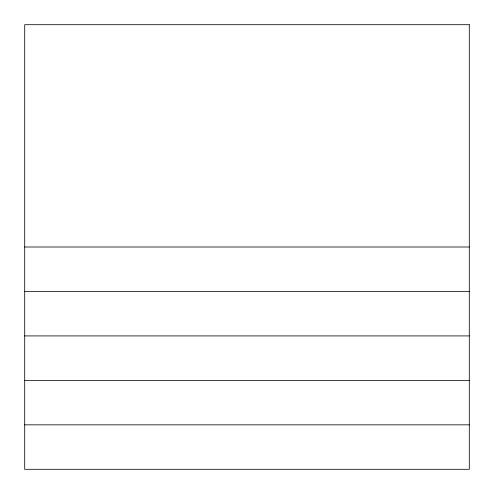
<?xml version="1.0" encoding="UTF-8"?>
<svg xmlns="http://www.w3.org/2000/svg" width="494" height="494" viewBox="0 0 494 494"><rect width="100%" height="100%" fill="white"/><g stroke="black" fill="none" stroke-linecap="round" stroke-linejoin="round"><path stroke-width="0.74" d="M24.7 247L469.3 247M24.7 291.46L469.3 291.46M24.7 335.92L469.3 335.92M24.7 380.38L469.3 380.38M24.7 424.84L469.3 424.84M469.3 24.7L24.7 24.7L24.7 469.3L469.3 469.3L469.3 24.7"/></g></svg>
